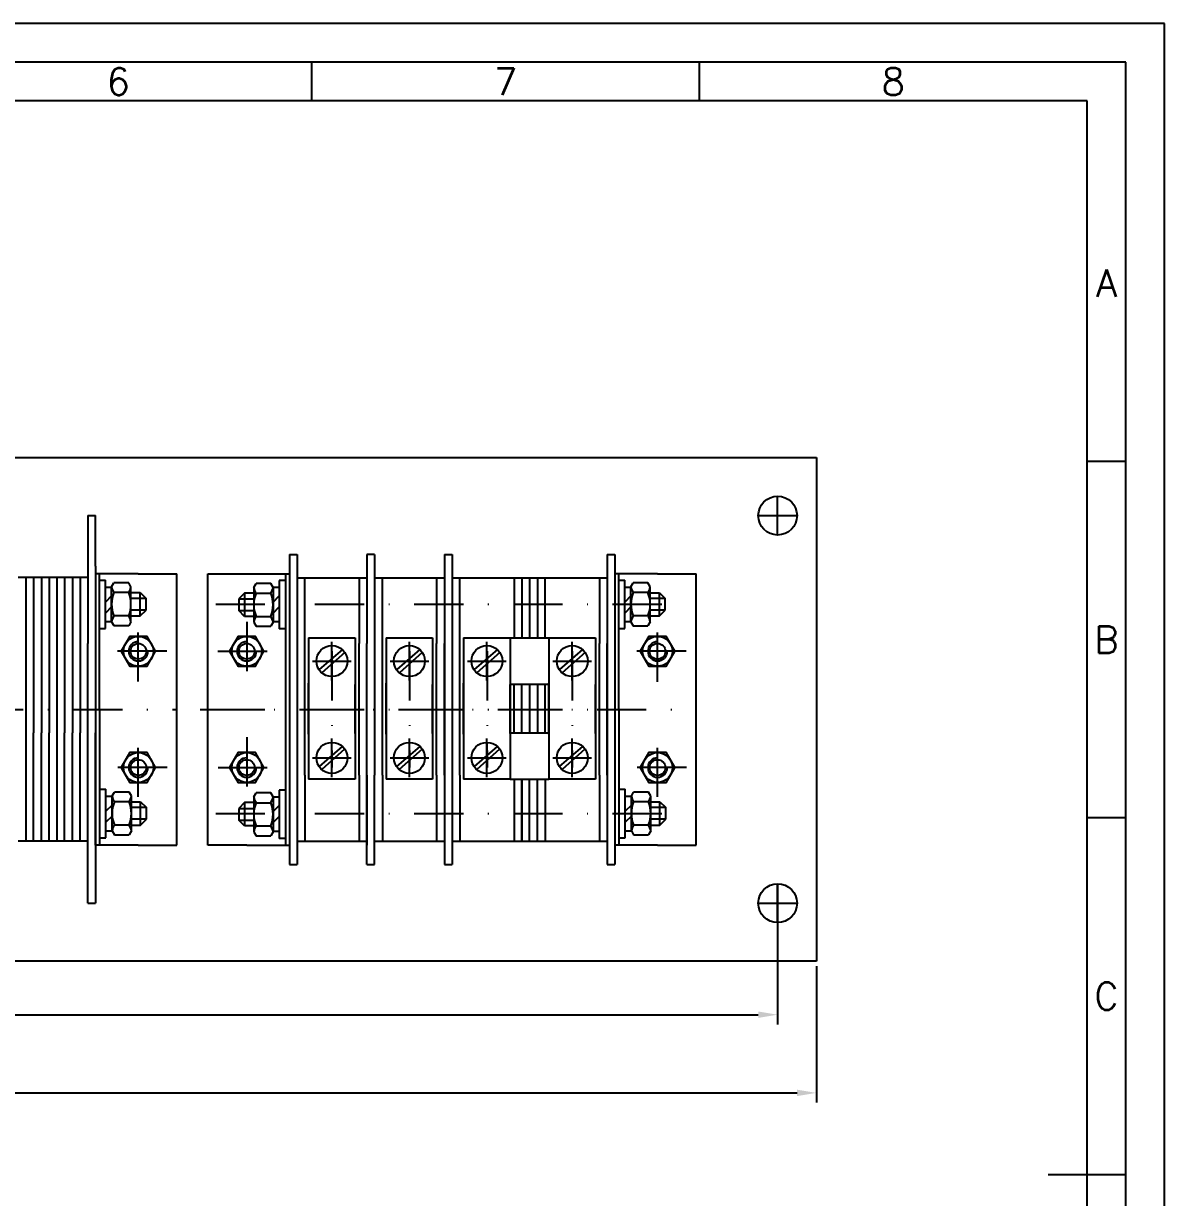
# Model space of a CAD drawing. Header units: millimetres. Extents: x 4 to 424, y 7 to 304.
# Drawn here: x 276.9 to 424.1, y 152.2 to 303.7 of the extents above; entities that cross this region are included whole.
import ezdxf
from ezdxf.enums import TextEntityAlignment as Align

# ---------------------------------------------------------------- set-up
doc = ezdxf.new("R2010")
doc.units = ezdxf.units.MM
doc.linetypes.add('DASHDOT2', pattern=[12.7, 6.35, -3.175, 0, -3.175])
doc.layers.add('CONTUR', color=5, linetype='Continuous')
doc.styles.add('ISO', font='SIMPLEX.SHX')

# ---------------------------------------------------------------- blocks, each defined once
blk = doc.blocks.new('a3')
at = {"color": 70}
for p, q in [((-110, 287), (-110, 292)), ((-60, 287), (-60, 292)), ((-5, 240.5), (-10, 240.5)), ((-5, 194.5), (-10, 194.5)), ((-15, 148.5), (-5, 148.5))]:
    blk.add_line(p, q, dxfattribs=at)
at = {"color": 240}
for points in [[(0, 297), (-420, 297), (-420, 0), (0, 0)], [(-5, 292), (-415, 292), (-415, 5), (-5, 5)]]:
    blk.add_lwpolyline(points, close=True, dxfattribs=at)
at = {"color": 70}
blk.add_lwpolyline([(-10, 287), (-410, 287), (-410, 10), (-10, 10)], close=True, dxfattribs=at)
at = {"color": 50, "style": 'ISO'}
for s, p in [('6', (-135, 289.5)), ('7', (-85, 289.5)), ('8', (-35, 289.5)), ('A', (-7.5, 263.5)), ('B', (-7.5, 217.5)), ('C', (-7.5, 171.5))]:
    blk.add_text(s, height=3.5, dxfattribs=at).set_placement(p, align=Align.MIDDLE)

msp = doc.modelspace()

# ---------------------------------------------------------------- linework, layer by layer
at = {"color": 2}
for p, q in [((47.1851, 247.6781), (379.1851, 247.6781)), ((379.1851, 247.6781), (379.1851, 182.6781)), ((285.1851, 240.1761), (285.1851, 223.6761)), ((285.1851, 240.1761), (286.1851, 240.1761)), ((286.1851, 233.6761), (286.1851, 240.1761)), ((311.1851, 235.1752), (311.1851, 195.1742)), ((311.1851, 235.1752), (312.1851, 235.1752)), ((312.1851, 235.1752), (312.1851, 195.1742)), ((321.1851, 235.1674), (321.1851, 223.6732)), ((322.1851, 235.1674), (321.1851, 235.1674)), ((322.1851, 235.1674), (322.1851, 223.6732)), ((331.1851, 235.1742), (331.1851, 195.1742)), ((331.1851, 235.1742), (332.1851, 235.1742)), ((332.1851, 235.1742), (332.1851, 195.1742)), ((352.1851, 235.1742), (352.1851, 195.1742)), ((352.1851, 235.1742), (353.1851, 235.1742)), ((353.1851, 235.1742), (353.1851, 195.1742)), ((286.1851, 233.6761), (286.1851, 196.6761)), ((322.1851, 233.6732), (322.1851, 223.6732)), ((279.1851, 232.1761), (276.1851, 232.1761)), ((277.1851, 232.1761), (277.1851, 218.1761)), ((281.1851, 232.1761), (277.1851, 232.1761)), ((278.1851, 232.1761), (278.1851, 218.1761)), ((279.1851, 232.1761), (279.1851, 218.1761)), ((280.1851, 232.1761), (280.1851, 218.1761)), ((280.1851, 232.1761), (280.1851, 223.6761)), ((281.1851, 232.1761), (281.1851, 218.1761)), ((285.1851, 232.1761), (281.1851, 232.1761)), ((282.1851, 232.1761), (282.1851, 218.1761)), ((283.1851, 232.1761), (283.1851, 218.1761)), ((284.1851, 232.1761), (284.1851, 218.1761)), ((284.1851, 232.1761), (284.1851, 223.6761)), ((286.649, 232.6775), (286.1851, 232.6775)), ((286.1851, 232.6761), (286.1851, 218.1761)), ((291.6851, 232.6771), (286.649, 232.6771)), ((286.649, 232.6771), (286.6725, 197.6771)), ((286.649, 232.6771), (286.6725, 197.6771)), ((286.6495, 231.8617), (287.4495, 231.8617)), ((287.4495, 225.6117), (287.4495, 231.8617)), ((291.6851, 232.6771), (296.6851, 232.6771)), ((296.6851, 197.6776), (296.6851, 232.6771)), ((300.6851, 232.6771), (311.1851, 232.6771)), ((300.6851, 197.6776), (300.6851, 232.6771)), ((309.8851, 231.8082), (309.8851, 225.5582)), ((310.6851, 231.8082), (309.8851, 231.8082)), ((310.6851, 232.6771), (310.6851, 197.6771)), ((310.6851, 231.8082), (310.6851, 225.5582)), ((311.1851, 232.6771), (311.1851, 197.6771)), ((311.1851, 232.6732), (311.1851, 223.6758)), ((312.1851, 232.1732), (321.1851, 232.1732)), ((313.1851, 223.6742), (313.1851, 232.1732)), ((320.1851, 232.1732), (320.1851, 223.6758)), ((321.1851, 232.6732), (321.1851, 223.6758)), ((322.1851, 232.1732), (331.1851, 232.1732)), ((323.1851, 223.6742), (323.1851, 232.1732)), ((330.1851, 232.1732), (330.1851, 223.6758)), ((331.1851, 232.6732), (331.1851, 223.6758)), ((332.1851, 232.1732), (341.1851, 232.1732)), ((333.1851, 223.6742), (333.1851, 232.1732)), ((340.1851, 232.1732), (340.1851, 224.4265)), ((341.1851, 232.1732), (341.1851, 224.4265)), ((341.1851, 232.1732), (343.1851, 232.1732)), ((342.1851, 232.1732), (342.1851, 224.4265)), ((343.1851, 232.1732), (343.1851, 224.4265)), ((343.1851, 232.1732), (343.1851, 224.4265)), ((343.1851, 232.1732), (352.1851, 232.1732)), ((344.1851, 224.4265), (344.1851, 232.1732)), ((351.1851, 232.1732), (351.1851, 223.6758)), ((352.1851, 232.6732), (352.1851, 223.6758)), ((353.649, 232.6746), (353.1851, 232.6746)), ((358.6851, 232.6742), (353.649, 232.6742)), ((353.649, 232.6742), (353.6725, 197.6742)), ((353.649, 232.6742), (353.6725, 197.6742)), ((353.6495, 231.8588), (354.4495, 231.8588)), ((354.4495, 225.6088), (354.4495, 231.8588)), ((358.6851, 232.6742), (363.6851, 232.6742)), ((363.6851, 197.6746), (363.6851, 232.6742)), ((287.4495, 226.5167), (287.4495, 230.9567)), ((287.4495, 230.9567), (288.2495, 230.9567)), ((288.2495, 230.991), (288.545, 231.5028)), ((288.2495, 226.4945), (288.2495, 230.991)), ((288.2495, 226.5167), (288.2495, 230.9567)), ((290.4541, 231.5028), (288.545, 231.5028)), ((290.4541, 230.2428), (288.545, 230.2428)), ((290.7495, 230.991), (290.4541, 231.5028)), ((290.7459, 230.2406), (291.939, 230.2406)), ((290.7495, 226.4945), (290.7495, 230.991)), ((291.939, 227.2406), (291.939, 230.2406)), ((291.939, 230.2406), (292.689, 229.4906)), ((306.5851, 230.9254), (306.8805, 231.4371)), ((306.5851, 230.9254), (306.5851, 226.4289)), ((308.7896, 231.4371), (306.8805, 231.4371)), ((309.0851, 230.9254), (308.7896, 231.4371)), ((309.0851, 230.9254), (309.0851, 226.4289)), ((309.0851, 230.9032), (309.0851, 226.4632)), ((309.8851, 230.9032), (309.0851, 230.9032)), ((309.8851, 230.9032), (309.8851, 226.4632)), ((354.4495, 230.9538), (355.2495, 230.9538)), ((354.4495, 226.5138), (354.4495, 230.9538)), ((355.2495, 230.9881), (355.545, 231.4999)), ((355.2495, 226.4916), (355.2495, 230.9881)), ((355.2495, 226.5138), (355.2495, 230.9538)), ((357.4541, 231.4999), (355.545, 231.4999)), ((357.4541, 230.2399), (355.545, 230.2399)), ((357.7495, 230.9881), (357.4541, 231.4999)), ((357.7459, 230.2377), (358.939, 230.2377)), ((357.7495, 226.4916), (357.7495, 230.9881)), ((358.939, 227.2377), (358.939, 230.2377)), ((358.939, 230.2377), (359.689, 229.4877)), ((288.2495, 229.816), (287.4495, 229.016)), ((292.689, 229.4906), (290.7477, 229.4906)), ((292.689, 227.9906), (292.689, 229.4906)), ((305.3956, 230.1794), (304.6456, 229.4294)), ((304.6456, 229.4294), (306.5833, 229.4294)), ((304.6456, 229.4294), (304.6456, 227.9294)), ((305.3956, 230.1794), (305.3956, 227.1794)), ((306.5814, 230.1794), (305.3956, 230.1794)), ((306.8805, 230.1771), (308.7896, 230.1771)), ((309.0851, 229.0182), (309.8851, 229.8182)), ((355.2495, 229.8131), (354.4495, 229.0131)), ((359.689, 229.4877), (357.7477, 229.4877)), ((359.689, 227.9877), (359.689, 229.4877)), ((288.2495, 228.4018), (287.4495, 227.6018)), ((290.4541, 227.2428), (288.545, 227.2428)), ((292.689, 227.9906), (290.7514, 227.9906)), ((290.7532, 227.2406), (291.939, 227.2406)), ((291.939, 227.2406), (292.689, 227.9906)), ((304.6456, 227.9294), (306.5869, 227.9294)), ((305.3956, 227.1794), (304.6456, 227.9294)), ((309.0851, 227.604), (309.8851, 228.404)), ((355.2495, 228.3989), (354.4495, 227.5989)), ((357.4541, 227.2399), (355.545, 227.2399)), ((359.689, 227.9877), (357.7514, 227.9877)), ((357.7532, 227.2377), (358.939, 227.2377)), ((358.939, 227.2377), (359.689, 227.9877)), ((287.4495, 226.5167), (288.2495, 226.5167)), ((288.2495, 226.4945), (288.545, 225.9828)), ((288.545, 225.9828), (290.4541, 225.9828)), ((290.7495, 226.4901), (290.4541, 225.9784)), ((306.5887, 227.1794), (305.3956, 227.1794)), ((306.5851, 226.4289), (306.8805, 225.9171)), ((306.8805, 227.1771), (308.7896, 227.1771)), ((306.8805, 225.9171), (308.7896, 225.9171)), ((309.0851, 226.4289), (308.7896, 225.9171)), ((309.8851, 226.4632), (309.0851, 226.4632)), ((354.4495, 226.5138), (355.2495, 226.5138)), ((355.2495, 226.4916), (355.545, 225.9799)), ((355.545, 225.9799), (357.4541, 225.9799)), ((357.7495, 226.4872), (357.4541, 225.9755)), ((286.6495, 225.6117), (287.4495, 225.6117)), ((310.6851, 225.5582), (309.8851, 225.5582)), ((313.6635, 224.4265), (319.6635, 224.4265)), ((313.6635, 224.4265), (313.6635, 206.1732)), ((319.6635, 224.4265), (319.6635, 206.1732)), ((323.6635, 224.4265), (323.6635, 206.1732)), ((323.6635, 224.4265), (329.6635, 224.4265)), ((329.6635, 224.4265), (329.6635, 206.1732)), ((333.6635, 224.4265), (333.6635, 206.1732)), ((333.6635, 224.4265), (339.6635, 224.4265)), ((339.6635, 224.4265), (339.6635, 206.1732)), ((339.6635, 224.4265), (344.6635, 224.4265)), ((344.6635, 224.4265), (344.6635, 206.1732)), ((344.6635, 224.4265), (350.6635, 224.4265)), ((350.6635, 224.4265), (350.6635, 206.1732)), ((353.6495, 225.6088), (354.4495, 225.6088)), ((285.1851, 206.6761), (285.1851, 223.6761)), ((313.1851, 206.6742), (313.1851, 223.6742)), ((318.0258, 222.8882), (315.0291, 220.3193)), ((320.1851, 206.6742), (320.1851, 223.6758)), ((321.1851, 206.6742), (321.1851, 223.6758)), ((322.1851, 223.6732), (322.1851, 206.6732)), ((323.1851, 206.6742), (323.1851, 223.6742)), ((328.0258, 222.8882), (325.0291, 220.3193)), ((330.1851, 206.6742), (330.1851, 223.6758)), ((331.1851, 206.6742), (331.1851, 223.6758)), ((333.1851, 206.6742), (333.1851, 223.6742)), ((338.0258, 222.8882), (335.0291, 220.3193)), ((349.0258, 222.8882), (346.0291, 220.3193)), ((351.1851, 206.6742), (351.1851, 223.6758)), ((352.1851, 206.6742), (352.1851, 223.6758)), ((318.3314, 222.538), (315.3803, 219.9168)), ((328.3314, 222.538), (325.3803, 219.9168)), ((338.3314, 222.538), (335.3803, 219.9168)), ((349.3314, 222.538), (346.3803, 219.9168)), ((277.1851, 218.1761), (277.1851, 198.1761)), ((278.1851, 218.1761), (278.1851, 212.1761)), ((279.1851, 218.1761), (279.1851, 212.1761)), ((280.1851, 218.1761), (280.1851, 212.1761)), ((281.1851, 218.1761), (281.1851, 198.1761)), ((282.1851, 218.1761), (282.1851, 212.1761)), ((283.1851, 218.1761), (283.1851, 212.1761)), ((284.1851, 218.1761), (284.1851, 212.1761)), ((286.1851, 218.1761), (286.1851, 212.1761)), ((313.6635, 211.9975), (313.6635, 218.5598)), ((319.6635, 212.0874), (319.6635, 218.38)), ((323.6635, 211.9975), (323.6635, 218.5598)), ((329.6635, 212.0874), (329.6635, 218.38)), ((333.6635, 211.9975), (333.6635, 218.5598)), ((339.6635, 218.4265), (344.6635, 218.4265)), ((339.6635, 212.0874), (339.6635, 218.38)), ((340.1851, 212.1732), (340.1851, 218.4265)), ((341.1851, 212.1732), (341.1851, 218.4265)), ((342.1851, 218.4265), (342.1851, 212.1732)), ((343.1851, 218.4265), (343.1851, 212.1732)), ((344.1851, 212.1732), (344.1851, 218.4265)), ((344.6635, 211.9975), (344.6635, 218.5598)), ((350.6635, 212.0874), (350.6635, 218.38)), ((278.1851, 198.1761), (278.1851, 212.1761)), ((279.1851, 198.1761), (279.1851, 212.1761)), ((280.1851, 198.1761), (280.1851, 212.1761)), ((282.1851, 198.1761), (282.1851, 212.1761)), ((283.1851, 198.1761), (283.1851, 212.1761)), ((284.1851, 198.1761), (284.1851, 212.1761)), ((286.1851, 197.6761), (286.1851, 212.1761)), ((339.6635, 212.1732), (344.6635, 212.1732)), ((318.0076, 210.396), (315.0109, 207.8271)), ((318.3132, 210.0458), (315.3621, 207.4247)), ((328.0076, 210.396), (325.0109, 207.8271)), ((328.3132, 210.0458), (325.3621, 207.4247)), ((338.0076, 210.396), (335.0109, 207.8271)), ((338.3132, 210.0458), (335.3621, 207.4247)), ((349.0076, 210.396), (346.0109, 207.8271)), ((349.3132, 210.0458), (346.3621, 207.4247)), ((285.1851, 190.1761), (285.1851, 206.6761)), ((313.1851, 206.6742), (313.1851, 198.1742)), ((319.6635, 206.1732), (313.6635, 206.1732)), ((320.1851, 206.6742), (320.1851, 198.1742)), ((321.1851, 206.6742), (321.1851, 197.6732)), ((321.1851, 195.1742), (321.1851, 206.6732)), ((322.1851, 195.1742), (322.1851, 206.6732)), ((323.1851, 206.6742), (323.1851, 198.1742)), ((329.6635, 206.1732), (323.6635, 206.1732)), ((330.1851, 206.6742), (330.1851, 198.1742)), ((331.1851, 206.6742), (331.1851, 197.6732)), ((333.1851, 206.6742), (333.1851, 198.1742)), ((339.6635, 206.1732), (333.6635, 206.1732)), ((339.6635, 206.1732), (344.6635, 206.1732)), ((340.1851, 206.1732), (340.1851, 198.1742)), ((341.1851, 206.1732), (341.1851, 198.1742)), ((341.1851, 198.1742), (341.1851, 206.1732)), ((342.1851, 198.1742), (342.1851, 206.1732)), ((343.1851, 198.1742), (343.1851, 206.1732)), ((344.1851, 206.1732), (344.1851, 198.1742)), ((350.6635, 206.1732), (344.6635, 206.1732)), ((351.1851, 206.6742), (351.1851, 198.1742)), ((352.1851, 206.6742), (352.1851, 197.6732)), ((286.7064, 204.8762), (287.5064, 204.8762)), ((287.5064, 198.6262), (287.5064, 204.8762)), ((288.3064, 204.0056), (288.6018, 204.5173)), ((290.5109, 204.5173), (288.6018, 204.5173)), ((290.8064, 204.0056), (290.5109, 204.5173)), ((309.8851, 204.774), (309.8851, 198.524)), ((310.6851, 204.774), (309.8851, 204.774)), ((353.7064, 204.8733), (354.5064, 204.8733)), ((354.5064, 198.6233), (354.5064, 204.8733)), ((355.3064, 204.0027), (355.6018, 204.5144)), ((357.5109, 204.5144), (355.6018, 204.5144)), ((357.8064, 204.0027), (357.5109, 204.5144)), ((287.5064, 203.9712), (288.3064, 203.9712)), ((287.5064, 199.5312), (287.5064, 203.9712)), ((288.3064, 199.5091), (288.3064, 204.0056)), ((288.3064, 199.5312), (288.3064, 203.9712)), ((290.5109, 203.2573), (288.6018, 203.2573)), ((290.8027, 203.2551), (291.9958, 203.2551)), ((290.8064, 199.5091), (290.8064, 204.0056)), ((291.9958, 203.2551), (292.7458, 202.5051)), ((291.9958, 200.2551), (291.9958, 203.2551)), ((305.3956, 203.1451), (304.6456, 202.3951)), ((306.5814, 203.1451), (305.3956, 203.1451)), ((305.3956, 203.1451), (305.3956, 200.1451)), ((306.5851, 203.8912), (306.8805, 204.4029)), ((306.5851, 203.8912), (306.5851, 199.3947)), ((308.7896, 204.4029), (306.8805, 204.4029)), ((306.8805, 203.1429), (308.7896, 203.1429)), ((309.0851, 203.8912), (308.7896, 204.4029)), ((309.0851, 203.8912), (309.0851, 199.3947)), ((309.8851, 203.869), (309.0851, 203.869)), ((309.0851, 203.869), (309.0851, 199.429)), ((309.8851, 203.869), (309.8851, 199.429)), ((354.5064, 199.5283), (354.5064, 203.9683)), ((354.5064, 203.9683), (355.3064, 203.9683)), ((355.3064, 199.5062), (355.3064, 204.0027)), ((355.3064, 199.5283), (355.3064, 203.9683)), ((357.5109, 203.2544), (355.6018, 203.2544)), ((357.8027, 203.2522), (358.9958, 203.2522)), ((357.8064, 199.5062), (357.8064, 204.0027)), ((358.9958, 203.2522), (359.7458, 202.5022)), ((358.9958, 200.2522), (358.9958, 203.2522)), ((288.3064, 202.8305), (287.5064, 202.0305)), ((292.7458, 202.5051), (290.8046, 202.5051)), ((292.7458, 201.0051), (292.7458, 202.5051)), ((304.6456, 202.3951), (306.5833, 202.3951)), ((304.6456, 202.3951), (304.6456, 200.8951)), ((309.0851, 201.9839), (309.8851, 202.7839)), ((355.3064, 202.8276), (354.5064, 202.0276)), ((359.7458, 202.5022), (357.8045, 202.5022)), ((359.7458, 201.0022), (359.7458, 202.5022)), ((288.3064, 201.4163), (287.5064, 200.6163)), ((290.5109, 200.2573), (288.6018, 200.2573)), ((292.7458, 201.0051), (290.8082, 201.0051)), ((290.81, 200.2551), (291.9958, 200.2551)), ((291.9958, 200.2551), (292.7458, 201.0051)), ((304.6456, 200.8951), (306.5869, 200.8951)), ((305.3956, 200.1451), (304.6456, 200.8951)), ((306.5887, 200.1451), (305.3956, 200.1451)), ((306.8805, 200.1429), (308.7896, 200.1429)), ((309.0851, 200.5697), (309.8851, 201.3697)), ((355.3064, 201.4134), (354.5064, 200.6134)), ((357.5109, 200.2544), (355.6018, 200.2544)), ((359.7458, 201.0022), (357.8082, 201.0022)), ((357.81, 200.2522), (358.9958, 200.2522)), ((358.9958, 200.2522), (359.7458, 201.0022)), ((286.7064, 198.6262), (287.5064, 198.6262)), ((287.5064, 199.5312), (288.3064, 199.5312)), ((288.3064, 199.5091), (288.6018, 198.9973)), ((288.6018, 198.9973), (290.5109, 198.9973)), ((290.8064, 199.5047), (290.5109, 198.9929)), ((306.5851, 199.3947), (306.8805, 198.8829)), ((306.8805, 198.8829), (308.7896, 198.8829)), ((309.0851, 199.3947), (308.7896, 198.8829)), ((309.8851, 199.429), (309.0851, 199.429)), ((310.6851, 198.524), (309.8851, 198.524)), ((353.7064, 198.6233), (354.5064, 198.6233)), ((354.5064, 199.5283), (355.3064, 199.5283)), ((355.3064, 199.5062), (355.6018, 198.9944)), ((355.6018, 198.9944), (357.5109, 198.9944)), ((357.8064, 199.5018), (357.5109, 198.99)), ((277.1851, 198.1761), (276.1851, 198.1761)), ((278.1851, 198.1761), (277.1851, 198.1761)), ((279.1851, 198.1761), (278.1851, 198.1761)), ((280.1851, 198.1761), (279.1851, 198.1761)), ((281.1851, 198.1761), (280.1851, 198.1761)), ((282.1851, 198.1761), (281.1851, 198.1761)), ((283.1851, 198.1761), (282.1851, 198.1761)), ((284.1851, 198.1761), (283.1851, 198.1761)), ((285.1851, 198.1761), (284.1851, 198.1761)), ((286.6725, 197.6775), (286.1851, 197.6775)), ((291.6851, 197.6771), (286.6725, 197.6771)), ((291.6851, 197.6771), (296.6851, 197.6776)), ((305.6851, 197.6771), (300.6851, 197.6771)), ((305.6851, 197.6771), (311.1851, 197.6771)), ((312.1851, 198.1742), (321.1851, 198.1742)), ((322.1851, 198.1742), (331.1851, 198.1742)), ((332.1851, 198.1742), (341.1851, 198.1742)), ((341.1851, 198.1742), (343.1851, 198.1742)), ((343.1851, 198.1742), (352.1851, 198.1742)), ((353.6725, 197.6746), (353.1851, 197.6746)), ((358.6851, 197.6742), (353.6725, 197.6742)), ((358.6851, 197.6742), (363.6851, 197.6746)), ((286.1851, 196.6761), (286.1851, 190.1761)), ((311.1851, 195.1742), (312.1851, 195.1742)), ((321.1851, 195.1742), (322.1851, 195.1742)), ((331.1851, 195.1742), (332.1851, 195.1742)), ((352.1851, 195.1742), (353.1851, 195.1742)), ((285.1851, 190.1761), (286.1851, 190.1761)), ((379.1851, 182.6781), (47.1851, 182.6781))]:
    msp.add_line(p, q, dxfattribs=at)
at = {"color": 1, "linetype": 'DASHDOT2'}
for p, q in [((374.1851, 237.6781), (374.1851, 242.6781)), ((371.6851, 240.1781), (376.6851, 240.1781)), ((301.6851, 228.739), (359.689, 228.7394)), ((291.6851, 218.7565), (291.6851, 226.3592)), ((305.6851, 226.4741), (305.6851, 219.3412)), ((358.6851, 218.7536), (358.6851, 226.3563)), ((295.3804, 222.6771), (287.8706, 222.6771)), ((301.9496, 222.6771), (309.2586, 222.6771)), ((316.6851, 222.6732), (316.6851, 207.6732)), ((326.6851, 222.6732), (326.6851, 207.6732)), ((336.6851, 222.6732), (336.6851, 207.6732)), ((347.6851, 222.6732), (347.6851, 207.6732)), ((362.3804, 222.6742), (354.8706, 222.6742)), ((316.6851, 219.4232), (316.6851, 221.9232)), ((326.6851, 219.4232), (326.6851, 221.9232)), ((336.6851, 219.4232), (336.6851, 221.9232)), ((347.6851, 219.4232), (347.6851, 221.9232)), ((129.6851, 215.1755), (296.6851, 215.1765)), ((299.6851, 215.1732), (363.6851, 215.1736)), ((301.6851, 215.1765), (351.1034, 215.1765)), ((291.6851, 203.8802), (291.6851, 211.0131)), ((305.6851, 211.5978), (305.6851, 203.9951)), ((316.6851, 208.4232), (316.6851, 210.9232)), ((326.6851, 208.4232), (326.6851, 210.9232)), ((336.6851, 208.4232), (336.6851, 210.9232)), ((347.6851, 208.4232), (347.6851, 210.9232)), ((358.6851, 203.8773), (358.6851, 211.0102)), ((295.4206, 207.6771), (288.1115, 207.6771)), ((301.9898, 207.6771), (309.4996, 207.6771)), ((362.4206, 207.6742), (355.1115, 207.6742)), ((301.6851, 201.7536), (359.7458, 201.7539)), ((374.1851, 187.6781), (374.1851, 192.6781)), ((371.6851, 190.1781), (376.6851, 190.1781))]:
    msp.add_line(p, q, dxfattribs=at)
at = {"color": 1}
for p, q in [((316.6769, 218.9143), (316.6769, 223.9143)), ((326.6769, 218.9143), (326.6769, 223.9143)), ((336.6769, 218.9143), (336.6769, 223.9143)), ((347.6769, 218.9143), (347.6769, 223.9143)), ((314.1769, 221.4143), (319.1769, 221.4143)), ((324.1769, 221.4143), (329.1769, 221.4143)), ((334.1769, 221.4143), (339.1769, 221.4143)), ((345.1769, 221.4143), (350.1769, 221.4143)), ((316.6769, 206.4265), (316.6769, 211.4265)), ((326.6769, 206.4265), (326.6769, 211.4265)), ((336.6769, 206.4265), (336.6769, 211.4265)), ((347.6769, 206.4265), (347.6769, 211.4265)), ((314.1769, 208.9265), (319.1769, 208.9265)), ((324.1769, 208.9265), (329.1769, 208.9265)), ((334.1769, 208.9265), (339.1769, 208.9265)), ((345.1769, 208.9265), (350.1769, 208.9265)), ((374.1851, 192.6781), (374.1851, 174.5398)), ((379.1851, 182.0531), (379.1851, 175.9406)), ((54.6851, 175.7898), (371.6851, 175.7898)), ((379.1851, 175.9406), (379.1851, 164.4524)), ((49.6851, 165.7024), (376.6851, 165.7024))]:
    msp.add_line(p, q, dxfattribs=at)
at = {"color": 2}
for points in [[(289.4816, 222.6751), (290.594, 220.7483), (292.8189, 220.7483), (293.9314, 222.6751), (292.8189, 224.602), (290.594, 224.602)], [(303.4602, 222.6751), (304.5726, 220.7483), (306.7975, 220.7483), (307.91, 222.6751), (306.7975, 224.602), (304.5726, 224.602)], [(356.4602, 222.6742), (357.5726, 220.7474), (359.7975, 220.7474), (360.91, 222.6742), (359.7975, 224.6011), (357.5726, 224.6011)], [(289.4816, 207.6771), (290.594, 205.7503), (292.8189, 205.7503), (293.9314, 207.6771), (292.8189, 209.604), (290.594, 209.604)], [(303.4602, 207.6771), (304.5726, 205.7503), (306.7975, 205.7503), (307.91, 207.6771), (306.7975, 209.604), (304.5726, 209.604)], [(356.4602, 207.6742), (357.5726, 205.7474), (359.7975, 205.7474), (360.91, 207.6742), (359.7975, 209.6011), (357.5726, 209.6011)]]:
    msp.add_lwpolyline(points, close=True, dxfattribs=at)
for centre, radius in [((374.1851, 240.1781), 2.5), ((291.7065, 222.6751), 1.9268), ((305.6851, 222.6751), 1.9268), ((358.6851, 222.6742), 1.9268), ((291.7065, 222.6751), 1.0152), ((305.6851, 222.6751), 1.0152), ((316.6769, 221.4143), 2), ((326.6769, 221.4143), 2), ((336.6769, 221.4143), 2), ((347.6769, 221.4143), 2), ((358.6851, 222.6742), 1.0152), ((316.6769, 208.9265), 2), ((326.6769, 208.9265), 2), ((336.6769, 208.9265), 2), ((347.6769, 208.9265), 2), ((291.7065, 207.6771), 1.9268), ((305.6851, 207.6771), 1.9268), ((358.6851, 207.6742), 1.9268), ((291.7065, 207.6771), 1.0152), ((305.6851, 207.6771), 1.0152), ((358.6851, 207.6742), 1.0152), ((374.1851, 190.1781), 2.5)]:
    msp.add_circle(centre, radius, dxfattribs=at)
for centre, radius, start, end in [((290.3812, 231.4003), 2.1706, 190.868459, 212.226539), ((292.2049, 228.7428), 3.9554, 157.713836, 202.286164), ((288.6178, 231.4003), 2.1706, 327.773461, 349.131541), ((286.7942, 228.7428), 3.9554, 337.713836, 22.286164), ((308.7168, 231.3347), 2.1706, 190.868459, 212.226539), ((306.9534, 231.3347), 2.1706, 327.773461, 349.131541), ((357.3812, 231.3974), 2.1706, 190.868459, 212.226539), ((359.2049, 228.7399), 3.9554, 157.713836, 202.286164), ((355.6178, 231.3974), 2.1706, 327.773461, 349.131541), ((353.7942, 228.7399), 3.9554, 337.713836, 22.286164), ((310.5404, 228.6771), 3.9554, 157.713836, 202.286164), ((305.1297, 228.6771), 3.9554, 337.713836, 22.286164), ((290.3812, 226.0853), 2.1706, 147.773461, 169.131541), ((288.6178, 226.0853), 2.1706, 10.868459, 32.226539), ((357.3812, 226.0824), 2.1706, 147.773461, 169.131541), ((355.6178, 226.0824), 2.1706, 10.868459, 32.226539), ((308.7168, 226.0196), 2.1706, 147.773461, 169.131541), ((306.9534, 226.0196), 2.1706, 10.868459, 32.226539), ((290.4381, 204.4149), 2.1706, 190.868459, 212.226539), ((292.2617, 201.7573), 3.9554, 157.713836, 202.286164), ((288.6747, 204.4149), 2.1706, 327.773461, 349.131541), ((286.851, 201.7573), 3.9554, 337.713836, 22.286164), ((308.7168, 204.3004), 2.1706, 190.868459, 212.226539), ((310.5404, 201.6429), 3.9554, 157.713836, 202.286164), ((306.9534, 204.3004), 2.1706, 327.773461, 349.131541), ((305.1297, 201.6429), 3.9554, 337.713836, 22.286164), ((357.4381, 204.412), 2.1706, 190.868459, 212.226539), ((359.2617, 201.7544), 3.9554, 157.713836, 202.286164), ((355.6747, 204.412), 2.1706, 327.773461, 349.131541), ((353.851, 201.7544), 3.9554, 337.713836, 22.286164), ((290.4381, 199.0998), 2.1706, 147.773461, 169.131541), ((288.6747, 199.0998), 2.1706, 10.868459, 32.226539), ((308.7168, 198.9854), 2.1706, 147.773461, 169.131541), ((306.9534, 198.9854), 2.1706, 10.868459, 32.226539), ((357.4381, 199.0969), 2.1706, 147.773461, 169.131541), ((355.6747, 199.0969), 2.1706, 10.868459, 32.226539)]:
    msp.add_arc(centre, radius, start, end, dxfattribs=at)
at = {"color": 1}
for points in [[(371.6851, 176.2064), (371.6851, 175.3731), (374.1851, 175.7898)], [(376.6851, 166.1191), (376.6851, 165.2857), (379.1851, 165.7024)]]:
    msp.add_solid(points, dxfattribs=at)
at = {"layer": 'CONTUR', "color": 1}
for centre in [(291.7065, 222.6751), (305.6851, 222.6751), (358.6851, 222.6742), (291.7065, 207.6771), (305.6851, 207.6771), (358.6851, 207.6742)]:
    msp.add_arc(centre, 1.25, 90, 360, dxfattribs=at)

# ---------------------------------------------------------------- block references
msp.add_blockref('a3', (424.0996, 6.6726))

doc.saveas('drawing.dxf')
